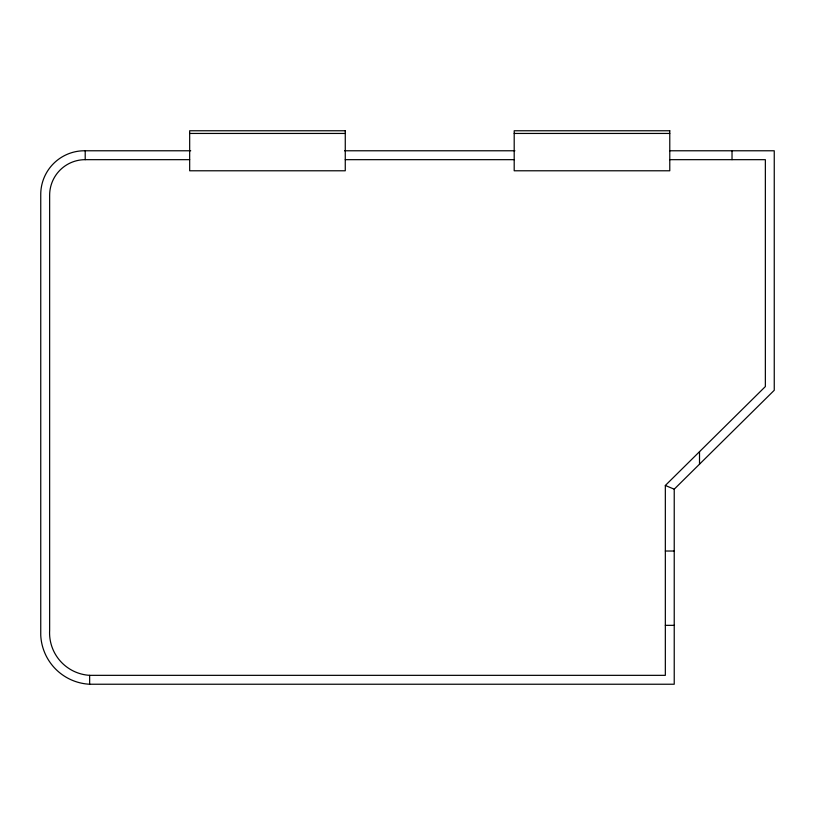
<?xml version="1.0" encoding="UTF-8"?>
<svg xmlns="http://www.w3.org/2000/svg" width="815" height="815" viewBox="0 0 815 815"><rect width="100%" height="100%" fill="white"/><g stroke="black" fill="none" stroke-linecap="round" stroke-linejoin="round"><path stroke-width="1.22" d="M189.671 159.669L85.208 159.669A35.565 35.565 0 0 0 49.644 195.233L49.644 630.27A42.614 42.614 0 0 0 89.65 675.34L665.335 675.34L665.335 485.475L765.356 386.565L765.356 159.669L669.777 159.669M190.72 150.775L85.208 150.775A43.715 43.715 0 0 0 40.75 195.233L40.75 635.333A51.498 51.498 0 0 0 89.65 684.233L674.229 684.233L674.229 489.183L774.25 390.273L774.25 150.775L669.777 150.775M189.671 133.446L345.265 133.446M514.194 133.446L669.777 133.446M344.551 150.775L514.907 150.775M345.265 159.669L514.194 159.669M665.335 551.022L674.229 551.022M665.335 625.339L674.229 625.339M665.335 485.475L674.229 489.183M732.023 150.775L732.023 159.669M699.514 451.673L699.514 464.173M89.65 675.34L89.65 684.233M85.208 150.775L85.208 159.669M345.265 130.767L189.671 130.767L189.671 170.783L345.265 170.783L345.265 130.767M669.777 130.767L514.194 130.767L514.194 170.783L669.777 170.783L669.777 130.767"/></g></svg>
